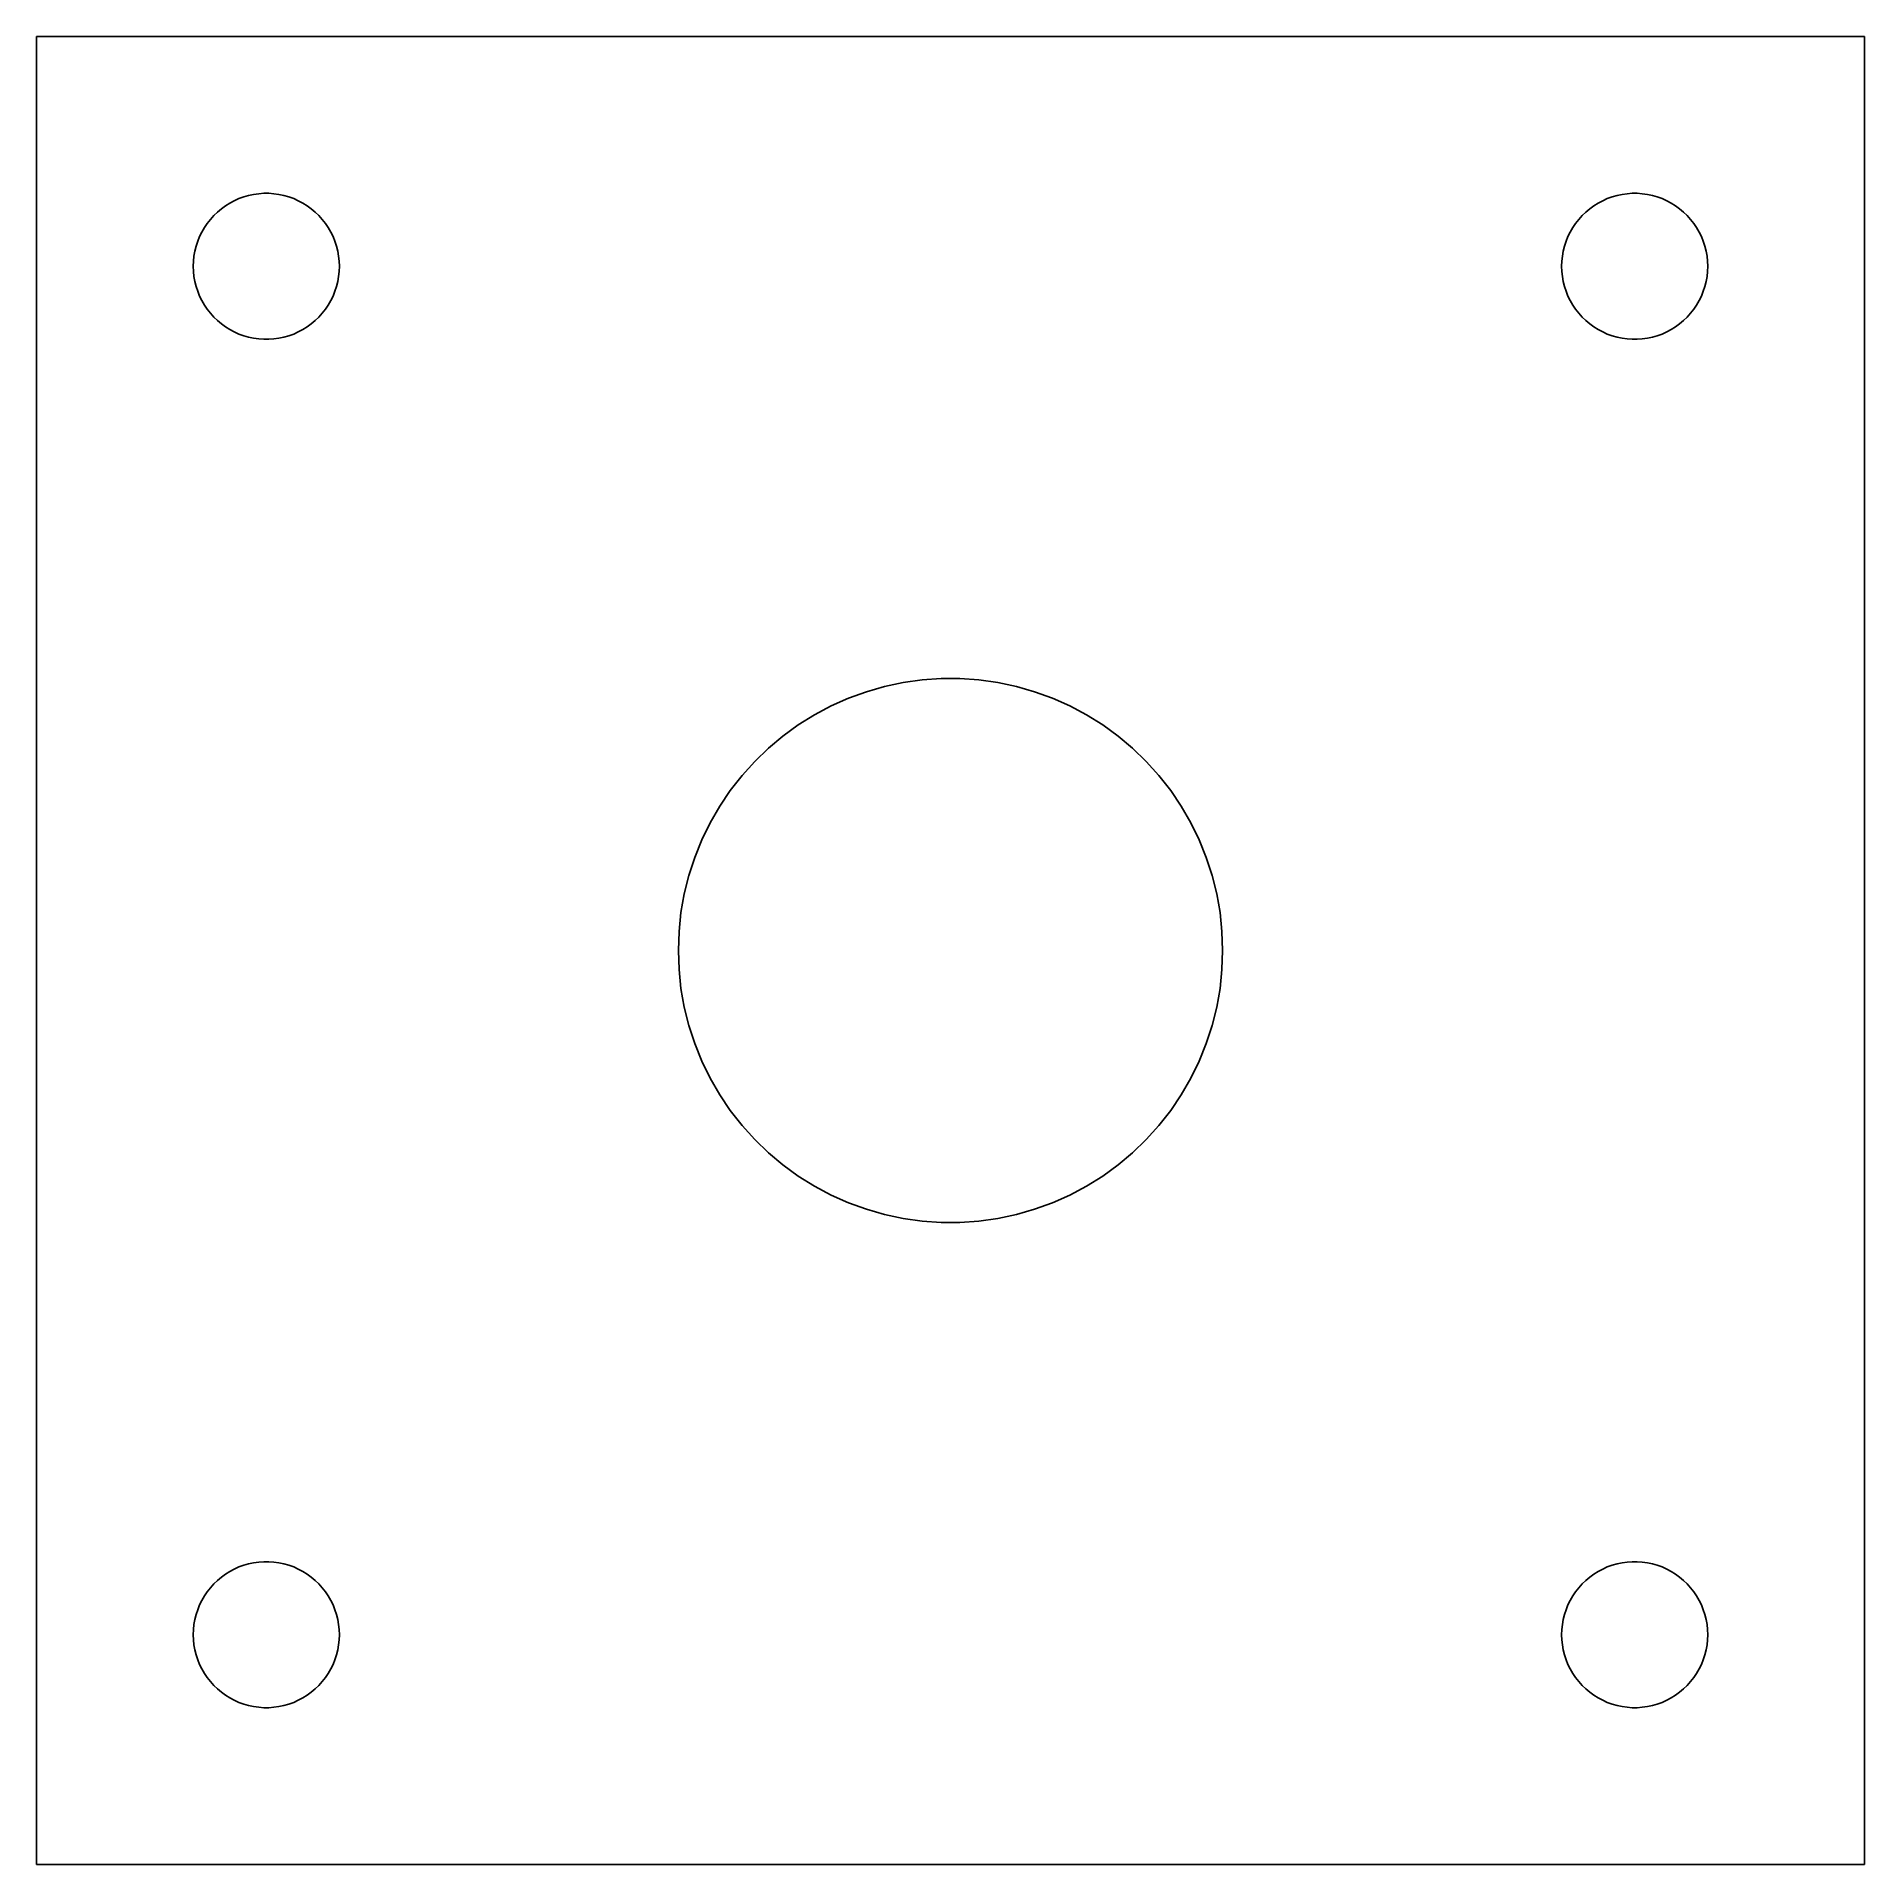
# Model space of a CAD drawing. Header units: metres. Extents: x -86 to 86, y -86 to 86.
import ezdxf

# ---------------------------------------------------------------- set-up
doc = ezdxf.new("R2010")
doc.units = ezdxf.units.M

msp = doc.modelspace()

# ---------------------------------------------------------------- linework, layer by layer
for p, q in [((85.725, 85.725), (-85.725, 85.725)), ((-85.725, 85.725), (-85.725, -85.725)), ((85.725, -85.725), (85.725, 85.725)), ((-67.6, 70.1073), (-67.1778, 70.3317)), ((-67.1778, 70.3317), (-66.741, 70.5262)), ((-66.741, 70.5262), (-66.2918, 70.6897)), ((-66.2918, 70.6897), (-65.8322, 70.8215)), ((-65.8322, 70.8215), (-65.3645, 70.9209)), ((-65.3645, 70.9209), (-64.891, 70.9875)), ((-64.891, 70.9875), (-64.414, 71.0208)), ((-64.414, 71.0208), (-63.9359, 71.0208)), ((-63.9359, 71.0208), (-63.459, 70.9875)), ((-63.459, 70.9875), (-62.9855, 70.9209)), ((-62.9855, 70.9209), (-62.5178, 70.8215)), ((-62.5178, 70.8215), (-62.0582, 70.6897)), ((-62.0582, 70.6897), (-61.6089, 70.5262)), ((-61.6089, 70.5262), (-61.1721, 70.3317)), ((-61.1721, 70.3317), (-60.75, 70.1073)), ((60.75, 70.1073), (61.1721, 70.3317)), ((61.1721, 70.3317), (61.6089, 70.5262)), ((61.6089, 70.5262), (62.0582, 70.6897)), ((62.0582, 70.6897), (62.5178, 70.8215)), ((62.5178, 70.8215), (62.9855, 70.9209)), ((62.9855, 70.9209), (63.459, 70.9875)), ((63.459, 70.9875), (63.9359, 71.0208)), ((63.9359, 71.0208), (64.414, 71.0208)), ((64.414, 71.0208), (64.891, 70.9875)), ((64.891, 70.9875), (65.3645, 70.9209)), ((65.3645, 70.9209), (65.8322, 70.8215)), ((65.8322, 70.8215), (66.2918, 70.6897)), ((66.2918, 70.6897), (66.741, 70.5262)), ((66.741, 70.5262), (67.1778, 70.3317)), ((67.1778, 70.3317), (67.6, 70.1073)), ((-69.4224, 68.5781), (-69.1025, 68.9334)), ((-69.1025, 68.9334), (-68.7585, 69.2655)), ((-68.7585, 69.2655), (-68.3923, 69.5729)), ((-68.3923, 69.5729), (-68.0055, 69.8539)), ((-68.0055, 69.8539), (-67.6, 70.1073)), ((-60.75, 70.1073), (-60.3445, 69.8539)), ((-60.3445, 69.8539), (-59.9577, 69.5729)), ((-59.9577, 69.5729), (-59.5914, 69.2655)), ((-59.5914, 69.2655), (-59.2475, 68.9334)), ((-59.2475, 68.9334), (-58.9276, 68.5781)), ((58.9276, 68.5781), (59.2475, 68.9334)), ((59.2475, 68.9334), (59.5914, 69.2655)), ((59.5914, 69.2655), (59.9577, 69.5729)), ((59.9577, 69.5729), (60.3445, 69.8539)), ((60.3445, 69.8539), (60.75, 70.1073)), ((67.6, 70.1073), (68.0055, 69.8539)), ((68.0055, 69.8539), (68.3923, 69.5729)), ((68.3923, 69.5729), (68.7585, 69.2655)), ((68.7585, 69.2655), (69.1025, 68.9334)), ((69.1025, 68.9334), (69.4224, 68.5781)), ((-70.6119, 66.5178), (-70.4328, 66.9611)), ((-70.4328, 66.9611), (-70.2232, 67.3909)), ((-70.2232, 67.3909), (-69.9841, 67.8049)), ((-69.9841, 67.8049), (-69.7168, 68.2013)), ((-69.7168, 68.2013), (-69.4224, 68.5781)), ((-58.9276, 68.5781), (-58.6332, 68.2013)), ((-58.6332, 68.2013), (-58.3659, 67.8049)), ((-58.3659, 67.8049), (-58.1268, 67.3909)), ((-58.1268, 67.3909), (-57.9172, 66.9611)), ((-57.9172, 66.9611), (-57.7381, 66.5178)), ((57.7381, 66.5178), (57.9172, 66.9611)), ((57.9172, 66.9611), (58.1268, 67.3909)), ((58.1268, 67.3909), (58.3659, 67.8049)), ((58.3659, 67.8049), (58.6332, 68.2013)), ((58.6332, 68.2013), (58.9276, 68.5781)), ((69.4224, 68.5781), (69.7168, 68.2013)), ((69.7168, 68.2013), (69.9841, 67.8049)), ((69.9841, 67.8049), (70.2232, 67.3909)), ((70.2232, 67.3909), (70.4328, 66.9611)), ((70.4328, 66.9611), (70.6119, 66.5178)), ((-70.9583, 65.1283), (-70.8753, 65.5992)), ((-70.8753, 65.5992), (-70.7596, 66.0631)), ((-70.7596, 66.0631), (-70.6119, 66.5178)), ((-57.7381, 66.5178), (-57.5903, 66.0631)), ((-57.5903, 66.0631), (-57.4747, 65.5992)), ((-57.4747, 65.5992), (-57.3917, 65.1283)), ((57.3917, 65.1283), (57.4747, 65.5992)), ((57.4747, 65.5992), (57.5903, 66.0631)), ((57.5903, 66.0631), (57.7381, 66.5178)), ((70.6119, 66.5178), (70.7596, 66.0631)), ((70.7596, 66.0631), (70.8753, 65.5992)), ((70.8753, 65.5992), (70.9583, 65.1283)), ((-71.025, 64.175), (-71.0083, 64.6528)), ((-71.0083, 63.6972), (-71.025, 64.175)), ((-71.0083, 64.6528), (-70.9583, 65.1283)), ((-70.9583, 63.2216), (-71.0083, 63.6972)), ((-57.3917, 65.1283), (-57.3417, 64.6528)), ((-57.3417, 63.6972), (-57.3917, 63.2216)), ((-57.3417, 64.6528), (-57.325, 64.175)), ((-57.325, 64.175), (-57.3417, 63.6972)), ((57.325, 64.175), (57.3417, 64.6528)), ((57.3417, 63.6972), (57.325, 64.175)), ((57.3417, 64.6528), (57.3917, 65.1283)), ((57.3917, 63.2216), (57.3417, 63.6972)), ((70.9583, 65.1283), (71.0083, 64.6528)), ((71.0083, 63.6972), (70.9583, 63.2216)), ((71.0083, 64.6528), (71.025, 64.175)), ((71.025, 64.175), (71.0083, 63.6972)), ((-70.8753, 62.7508), (-70.9583, 63.2216)), ((-70.7596, 62.2869), (-70.8753, 62.7508)), ((-70.6119, 61.8322), (-70.7596, 62.2869)), ((-70.4328, 61.3888), (-70.6119, 61.8322)), ((-57.7381, 61.8322), (-57.9172, 61.3888)), ((-57.5903, 62.2869), (-57.7381, 61.8322)), ((-57.4747, 62.7508), (-57.5903, 62.2869)), ((-57.3917, 63.2216), (-57.4747, 62.7508)), ((57.4747, 62.7508), (57.3917, 63.2216)), ((57.5903, 62.2869), (57.4747, 62.7508)), ((57.7381, 61.8322), (57.5903, 62.2869)), ((57.9172, 61.3888), (57.7381, 61.8322)), ((70.6119, 61.8322), (70.4328, 61.3888)), ((70.7596, 62.2869), (70.6119, 61.8322)), ((70.8753, 62.7508), (70.7596, 62.2869)), ((70.9583, 63.2216), (70.8753, 62.7508)), ((-70.2232, 60.9591), (-70.4328, 61.3888)), ((-69.9841, 60.545), (-70.2232, 60.9591)), ((-69.7168, 60.1487), (-69.9841, 60.545)), ((-69.4224, 59.7719), (-69.7168, 60.1487)), ((-58.6332, 60.1487), (-58.9276, 59.7719)), ((-58.3659, 60.545), (-58.6332, 60.1487)), ((-58.1268, 60.9591), (-58.3659, 60.545)), ((-57.9172, 61.3888), (-58.1268, 60.9591)), ((58.1268, 60.9591), (57.9172, 61.3888)), ((58.3659, 60.545), (58.1268, 60.9591)), ((58.6332, 60.1487), (58.3659, 60.545)), ((58.9276, 59.7719), (58.6332, 60.1487)), ((69.7168, 60.1487), (69.4224, 59.7719)), ((69.9841, 60.545), (69.7168, 60.1487)), ((70.2232, 60.9591), (69.9841, 60.545)), ((70.4328, 61.3888), (70.2232, 60.9591)), ((-69.1025, 59.4166), (-69.4224, 59.7719)), ((-68.7585, 59.0845), (-69.1025, 59.4166)), ((-68.3923, 58.7771), (-68.7585, 59.0845)), ((-68.0055, 58.4961), (-68.3923, 58.7771)), ((-67.6, 58.2427), (-68.0055, 58.4961)), ((-60.3445, 58.4961), (-60.75, 58.2427)), ((-59.9577, 58.7771), (-60.3445, 58.4961)), ((-59.5914, 59.0845), (-59.9577, 58.7771)), ((-59.2475, 59.4166), (-59.5914, 59.0845)), ((-58.9276, 59.7719), (-59.2475, 59.4166)), ((59.2475, 59.4166), (58.9276, 59.7719)), ((59.5914, 59.0845), (59.2475, 59.4166)), ((59.9577, 58.7771), (59.5914, 59.0845)), ((60.3445, 58.4961), (59.9577, 58.7771)), ((60.75, 58.2427), (60.3445, 58.4961)), ((68.0055, 58.4961), (67.6, 58.2427)), ((68.3923, 58.7771), (68.0055, 58.4961)), ((68.7585, 59.0845), (68.3923, 58.7771)), ((69.1025, 59.4166), (68.7585, 59.0845)), ((69.4224, 59.7719), (69.1025, 59.4166)), ((-67.1778, 58.0182), (-67.6, 58.2427)), ((-66.741, 57.8238), (-67.1778, 58.0182)), ((-66.2918, 57.6602), (-66.741, 57.8238)), ((-65.8322, 57.5285), (-66.2918, 57.6602)), ((-65.3645, 57.4291), (-65.8322, 57.5285)), ((-64.891, 57.3625), (-65.3645, 57.4291)), ((-64.414, 57.3292), (-64.891, 57.3625)), ((-63.9359, 57.3292), (-64.414, 57.3292)), ((-63.459, 57.3625), (-63.9359, 57.3292)), ((-62.9855, 57.4291), (-63.459, 57.3625)), ((-62.5178, 57.5285), (-62.9855, 57.4291)), ((-62.0582, 57.6602), (-62.5178, 57.5285)), ((-61.6089, 57.8238), (-62.0582, 57.6602)), ((-61.1721, 58.0182), (-61.6089, 57.8238)), ((-60.75, 58.2427), (-61.1721, 58.0182)), ((61.1721, 58.0182), (60.75, 58.2427)), ((61.6089, 57.8238), (61.1721, 58.0182)), ((62.0582, 57.6602), (61.6089, 57.8238)), ((62.5178, 57.5285), (62.0582, 57.6602)), ((62.9855, 57.4291), (62.5178, 57.5285)), ((63.459, 57.3625), (62.9855, 57.4291)), ((63.9359, 57.3292), (63.459, 57.3625)), ((64.414, 57.3292), (63.9359, 57.3292)), ((64.891, 57.3625), (64.414, 57.3292)), ((65.3645, 57.4291), (64.891, 57.3625)), ((65.8322, 57.5285), (65.3645, 57.4291)), ((66.2918, 57.6602), (65.8322, 57.5285)), ((66.741, 57.8238), (66.2918, 57.6602)), ((67.1778, 58.0182), (66.741, 57.8238)), ((67.6, 58.2427), (67.1778, 58.0182)), ((-9.56258, 23.6682), (-7.88828, 24.2776)), ((-7.88828, 24.2776), (-6.17554, 24.7687)), ((-6.17554, 24.7687), (-4.43271, 25.1392)), ((-4.43271, 25.1392), (-2.66829, 25.3871)), ((-2.66829, 25.3871), (-0.89087, 25.5114)), ((-0.89087, 25.5114), (0.89087, 25.5114)), ((0.89087, 25.5114), (2.66829, 25.3871)), ((2.66829, 25.3871), (4.43271, 25.1392)), ((4.43271, 25.1392), (6.17554, 24.7687)), ((6.17554, 24.7687), (7.88828, 24.2776)), ((7.88828, 24.2776), (9.56258, 23.6682)), ((-12.7635, 22.107), (-11.1903, 22.9435)), ((-11.1903, 22.9435), (-9.56258, 23.6682)), ((9.56258, 23.6682), (11.1903, 22.9435)), ((11.1903, 22.9435), (12.7635, 22.107)), ((-15.716, 20.1155), (-14.2745, 21.1628)), ((-14.2745, 21.1628), (-12.7635, 22.107)), ((12.7635, 22.107), (14.2745, 21.1628)), ((14.2745, 21.1628), (15.716, 20.1155)), ((-18.3626, 17.7325), (-17.0809, 18.9702)), ((-17.0809, 18.9702), (-15.716, 20.1155)), ((15.716, 20.1155), (17.0809, 18.9702)), ((17.0809, 18.9702), (18.3626, 17.7325)), ((-19.5548, 16.4084), (-18.3626, 17.7325)), ((18.3626, 17.7325), (19.5548, 16.4084)), ((-20.6518, 15.0044), (-19.5548, 16.4084)), ((19.5548, 16.4084), (20.6518, 15.0044)), ((-21.6481, 13.5272), (-20.6518, 15.0044)), ((20.6518, 15.0044), (21.6481, 13.5272)), ((-22.539, 11.9842), (-21.6481, 13.5272)), ((21.6481, 13.5272), (22.539, 11.9842)), ((-23.9875, 8.73074), (-23.3201, 10.3828)), ((-23.3201, 10.3828), (-22.539, 11.9842)), ((22.539, 11.9842), (23.3201, 10.3828)), ((23.3201, 10.3828), (23.9875, 8.73074)), ((-24.5381, 7.03619), (-23.9875, 8.73074)), ((23.9875, 8.73074), (24.5381, 7.03619)), ((-24.9692, 5.30736), (-24.5381, 7.03619)), ((24.5381, 7.03619), (24.9692, 5.30736)), ((-25.2786, 3.55266), (-24.9692, 5.30736)), ((24.9692, 5.30736), (25.2786, 3.55266)), ((-25.4648, 1.78067), (-25.2786, 3.55266)), ((25.2786, 3.55266), (25.4648, 1.78067)), ((-25.527, 0), (-25.4648, 1.78067)), ((25.4648, 1.78067), (25.527, 0)), ((-25.4648, -1.78067), (-25.527, 0)), ((25.527, 0), (25.4648, -1.78067)), ((-25.2786, -3.55266), (-25.4648, -1.78067)), ((25.4648, -1.78067), (25.2786, -3.55266)), ((-24.9692, -5.30736), (-25.2786, -3.55266)), ((25.2786, -3.55266), (24.9692, -5.30736)), ((-24.5381, -7.03619), (-24.9692, -5.30736)), ((24.9692, -5.30736), (24.5381, -7.03619)), ((-23.9875, -8.73074), (-24.5381, -7.03619)), ((24.5381, -7.03619), (23.9875, -8.73074)), ((-23.3201, -10.3828), (-23.9875, -8.73074)), ((23.9875, -8.73074), (23.3201, -10.3828)), ((-22.539, -11.9842), (-23.3201, -10.3828)), ((-21.6481, -13.5272), (-22.539, -11.9842)), ((22.539, -11.9842), (21.6481, -13.5272)), ((23.3201, -10.3828), (22.539, -11.9842)), ((-20.6518, -15.0044), (-21.6481, -13.5272)), ((21.6481, -13.5272), (20.6518, -15.0044)), ((-19.5548, -16.4084), (-20.6518, -15.0044)), ((20.6518, -15.0044), (19.5548, -16.4084)), ((-18.3626, -17.7325), (-19.5548, -16.4084)), ((19.5548, -16.4084), (18.3626, -17.7325)), ((-17.0809, -18.9702), (-18.3626, -17.7325)), ((18.3626, -17.7325), (17.0809, -18.9702)), ((-15.716, -20.1155), (-17.0809, -18.9702)), ((-14.2745, -21.1628), (-15.716, -20.1155)), ((15.716, -20.1155), (14.2745, -21.1628)), ((17.0809, -18.9702), (15.716, -20.1155)), ((-12.7635, -22.107), (-14.2745, -21.1628)), ((-11.1903, -22.9435), (-12.7635, -22.107)), ((12.7635, -22.107), (11.1903, -22.9435)), ((14.2745, -21.1628), (12.7635, -22.107)), ((-9.56258, -23.6682), (-11.1903, -22.9435)), ((-7.88828, -24.2776), (-9.56258, -23.6682)), ((9.56258, -23.6682), (7.88828, -24.2776)), ((11.1903, -22.9435), (9.56258, -23.6682)), ((-6.17554, -24.7687), (-7.88828, -24.2776)), ((-4.43271, -25.1392), (-6.17554, -24.7687)), ((-2.66829, -25.3871), (-4.43271, -25.1392)), ((-0.89087, -25.5114), (-2.66829, -25.3871)), ((0.89087, -25.5114), (-0.89087, -25.5114)), ((2.66829, -25.3871), (0.89087, -25.5114)), ((4.43271, -25.1392), (2.66829, -25.3871)), ((6.17554, -24.7687), (4.43271, -25.1392)), ((7.88828, -24.2776), (6.17554, -24.7687)), ((-68.0055, -58.4961), (-67.6, -58.2427)), ((-67.6, -58.2427), (-67.1778, -58.0182)), ((-67.1778, -58.0182), (-66.741, -57.8238)), ((-66.741, -57.8238), (-66.2918, -57.6602)), ((-66.2918, -57.6602), (-65.8322, -57.5285)), ((-65.8322, -57.5285), (-65.3645, -57.4291)), ((-65.3645, -57.4291), (-64.891, -57.3625)), ((-64.891, -57.3625), (-64.414, -57.3292)), ((-64.414, -57.3292), (-63.9359, -57.3292)), ((-63.9359, -57.3292), (-63.459, -57.3625)), ((-63.459, -57.3625), (-62.9855, -57.4291)), ((-62.9855, -57.4291), (-62.5178, -57.5285)), ((-62.5178, -57.5285), (-62.0582, -57.6602)), ((-62.0582, -57.6602), (-61.6089, -57.8238)), ((-61.6089, -57.8238), (-61.1721, -58.0182)), ((-61.1721, -58.0182), (-60.75, -58.2427)), ((-60.75, -58.2427), (-60.3445, -58.4961)), ((60.3445, -58.4961), (60.75, -58.2427)), ((60.75, -58.2427), (61.1721, -58.0182)), ((61.1721, -58.0182), (61.6089, -57.8238)), ((61.6089, -57.8238), (62.0582, -57.6602)), ((62.0582, -57.6602), (62.5178, -57.5285)), ((62.5178, -57.5285), (62.9855, -57.4291)), ((62.9855, -57.4291), (63.459, -57.3625)), ((63.459, -57.3625), (63.9359, -57.3292)), ((63.9359, -57.3292), (64.414, -57.3292)), ((64.414, -57.3292), (64.891, -57.3625)), ((64.891, -57.3625), (65.3645, -57.4291)), ((65.3645, -57.4291), (65.8322, -57.5285)), ((65.8322, -57.5285), (66.2918, -57.6602)), ((66.2918, -57.6602), (66.741, -57.8238)), ((66.741, -57.8238), (67.1778, -58.0182)), ((67.1778, -58.0182), (67.6, -58.2427)), ((67.6, -58.2427), (68.0055, -58.4961)), ((-69.7168, -60.1487), (-69.4224, -59.7719)), ((-69.4224, -59.7719), (-69.1025, -59.4166)), ((-69.1025, -59.4166), (-68.7585, -59.0845)), ((-68.7585, -59.0845), (-68.3923, -58.7771)), ((-68.3923, -58.7771), (-68.0055, -58.4961)), ((-60.3445, -58.4961), (-59.9577, -58.7771)), ((-59.9577, -58.7771), (-59.5914, -59.0845)), ((-59.5914, -59.0845), (-59.2475, -59.4166)), ((-59.2475, -59.4166), (-58.9276, -59.7719)), ((-58.9276, -59.7719), (-58.6332, -60.1487)), ((58.6332, -60.1487), (58.9276, -59.7719)), ((58.9276, -59.7719), (59.2475, -59.4166)), ((59.2475, -59.4166), (59.5914, -59.0845)), ((59.5914, -59.0845), (59.9577, -58.7771)), ((59.9577, -58.7771), (60.3445, -58.4961)), ((68.0055, -58.4961), (68.3923, -58.7771)), ((68.3923, -58.7771), (68.7585, -59.0845)), ((68.7585, -59.0845), (69.1025, -59.4166)), ((69.1025, -59.4166), (69.4224, -59.7719)), ((69.4224, -59.7719), (69.7168, -60.1487)), ((-70.6119, -61.8322), (-70.4328, -61.3888)), ((-70.4328, -61.3888), (-70.2232, -60.9591)), ((-70.2232, -60.9591), (-69.9841, -60.545)), ((-69.9841, -60.545), (-69.7168, -60.1487)), ((-58.6332, -60.1487), (-58.3659, -60.545)), ((-58.3659, -60.545), (-58.1268, -60.9591)), ((-58.1268, -60.9591), (-57.9172, -61.3888)), ((-57.9172, -61.3888), (-57.7381, -61.8322)), ((57.7381, -61.8322), (57.9172, -61.3888)), ((57.9172, -61.3888), (58.1268, -60.9591)), ((58.1268, -60.9591), (58.3659, -60.545)), ((58.3659, -60.545), (58.6332, -60.1487)), ((69.7168, -60.1487), (69.9841, -60.545)), ((69.9841, -60.545), (70.2232, -60.9591)), ((70.2232, -60.9591), (70.4328, -61.3888)), ((70.4328, -61.3888), (70.6119, -61.8322)), ((-71.0083, -63.6972), (-70.9583, -63.2216)), ((-70.9583, -63.2216), (-70.8753, -62.7508)), ((-70.8753, -62.7508), (-70.7596, -62.2869)), ((-70.7596, -62.2869), (-70.6119, -61.8322)), ((-57.7381, -61.8322), (-57.5903, -62.2869)), ((-57.5903, -62.2869), (-57.4747, -62.7508)), ((-57.4747, -62.7508), (-57.3917, -63.2216)), ((-57.3917, -63.2216), (-57.3417, -63.6972)), ((57.3417, -63.6972), (57.3917, -63.2216)), ((57.3917, -63.2216), (57.4747, -62.7508)), ((57.4747, -62.7508), (57.5903, -62.2869)), ((57.5903, -62.2869), (57.7381, -61.8322)), ((70.6119, -61.8322), (70.7596, -62.2869)), ((70.7596, -62.2869), (70.8753, -62.7508)), ((70.8753, -62.7508), (70.9583, -63.2216)), ((70.9583, -63.2216), (71.0083, -63.6972)), ((-71.025, -64.175), (-71.0083, -63.6972)), ((-71.0083, -64.6528), (-71.025, -64.175)), ((-70.9583, -65.1283), (-71.0083, -64.6528)), ((-70.8753, -65.5992), (-70.9583, -65.1283)), ((-57.3917, -65.1283), (-57.4747, -65.5992)), ((-57.3417, -64.6528), (-57.3917, -65.1283)), ((-57.3417, -63.6972), (-57.325, -64.175)), ((-57.325, -64.175), (-57.3417, -64.6528)), ((57.325, -64.175), (57.3417, -63.6972)), ((57.3417, -64.6528), (57.325, -64.175)), ((57.3917, -65.1283), (57.3417, -64.6528)), ((57.4747, -65.5992), (57.3917, -65.1283)), ((70.9583, -65.1283), (70.8753, -65.5992)), ((71.0083, -64.6528), (70.9583, -65.1283)), ((71.0083, -63.6972), (71.025, -64.175)), ((71.025, -64.175), (71.0083, -64.6528)), ((-70.7596, -66.0631), (-70.8753, -65.5992)), ((-70.6119, -66.5178), (-70.7596, -66.0631)), ((-70.4328, -66.9611), (-70.6119, -66.5178)), ((-57.7381, -66.5178), (-57.9172, -66.9611)), ((-57.5903, -66.0631), (-57.7381, -66.5178)), ((-57.4747, -65.5992), (-57.5903, -66.0631)), ((57.5903, -66.0631), (57.4747, -65.5992)), ((57.7381, -66.5178), (57.5903, -66.0631)), ((57.9172, -66.9611), (57.7381, -66.5178)), ((70.6119, -66.5178), (70.4328, -66.9611)), ((70.7596, -66.0631), (70.6119, -66.5178)), ((70.8753, -65.5992), (70.7596, -66.0631)), ((-70.2232, -67.3909), (-70.4328, -66.9611)), ((-69.9841, -67.8049), (-70.2232, -67.3909)), ((-69.7168, -68.2013), (-69.9841, -67.8049)), ((-69.4224, -68.5781), (-69.7168, -68.2013)), ((-69.1025, -68.9334), (-69.4224, -68.5781)), ((-58.9276, -68.5781), (-59.2475, -68.9334)), ((-58.6332, -68.2013), (-58.9276, -68.5781)), ((-58.3659, -67.8049), (-58.6332, -68.2013)), ((-58.1268, -67.3909), (-58.3659, -67.8049)), ((-57.9172, -66.9611), (-58.1268, -67.3909)), ((58.1268, -67.3909), (57.9172, -66.9611)), ((58.3659, -67.8049), (58.1268, -67.3909)), ((58.6332, -68.2013), (58.3659, -67.8049)), ((58.9276, -68.5781), (58.6332, -68.2013)), ((59.2475, -68.9334), (58.9276, -68.5781)), ((69.4224, -68.5781), (69.1025, -68.9334)), ((69.7168, -68.2013), (69.4224, -68.5781)), ((69.9841, -67.8049), (69.7168, -68.2013)), ((70.2232, -67.3909), (69.9841, -67.8049)), ((70.4328, -66.9611), (70.2232, -67.3909)), ((-68.7585, -69.2655), (-69.1025, -68.9334)), ((-68.3923, -69.5729), (-68.7585, -69.2655)), ((-68.0055, -69.8539), (-68.3923, -69.5729)), ((-67.6, -70.1073), (-68.0055, -69.8539)), ((-67.1778, -70.3317), (-67.6, -70.1073)), ((-60.75, -70.1073), (-61.1721, -70.3317)), ((-60.3445, -69.8539), (-60.75, -70.1073)), ((-59.9577, -69.5729), (-60.3445, -69.8539)), ((-59.5914, -69.2655), (-59.9577, -69.5729)), ((-59.2475, -68.9334), (-59.5914, -69.2655)), ((59.5914, -69.2655), (59.2475, -68.9334)), ((59.9577, -69.5729), (59.5914, -69.2655)), ((60.3445, -69.8539), (59.9577, -69.5729)), ((60.75, -70.1073), (60.3445, -69.8539)), ((61.1721, -70.3317), (60.75, -70.1073)), ((67.6, -70.1073), (67.1778, -70.3317)), ((68.0055, -69.8539), (67.6, -70.1073)), ((68.3923, -69.5729), (68.0055, -69.8539)), ((68.7585, -69.2655), (68.3923, -69.5729)), ((69.1025, -68.9334), (68.7585, -69.2655)), ((-66.741, -70.5262), (-67.1778, -70.3317)), ((-66.2918, -70.6897), (-66.741, -70.5262)), ((-65.8322, -70.8215), (-66.2918, -70.6897)), ((-65.3645, -70.9209), (-65.8322, -70.8215)), ((-64.891, -70.9875), (-65.3645, -70.9209)), ((-64.414, -71.0208), (-64.891, -70.9875)), ((-63.9359, -71.0208), (-64.414, -71.0208)), ((-63.459, -70.9875), (-63.9359, -71.0208)), ((-62.9855, -70.9209), (-63.459, -70.9875)), ((-62.5178, -70.8215), (-62.9855, -70.9209)), ((-62.0582, -70.6897), (-62.5178, -70.8215)), ((-61.6089, -70.5262), (-62.0582, -70.6897)), ((-61.1721, -70.3317), (-61.6089, -70.5262)), ((61.6089, -70.5262), (61.1721, -70.3317)), ((62.0582, -70.6897), (61.6089, -70.5262)), ((62.5178, -70.8215), (62.0582, -70.6897)), ((62.9855, -70.9209), (62.5178, -70.8215)), ((63.459, -70.9875), (62.9855, -70.9209)), ((63.9359, -71.0208), (63.459, -70.9875)), ((64.414, -71.0208), (63.9359, -71.0208)), ((64.891, -70.9875), (64.414, -71.0208)), ((65.3645, -70.9209), (64.891, -70.9875)), ((65.8322, -70.8215), (65.3645, -70.9209)), ((66.2918, -70.6897), (65.8322, -70.8215)), ((66.741, -70.5262), (66.2918, -70.6897)), ((67.1778, -70.3317), (66.741, -70.5262)), ((-85.725, -85.725), (85.725, -85.725))]:
    msp.add_line(p, q)

doc.saveas('drawing.dxf')
